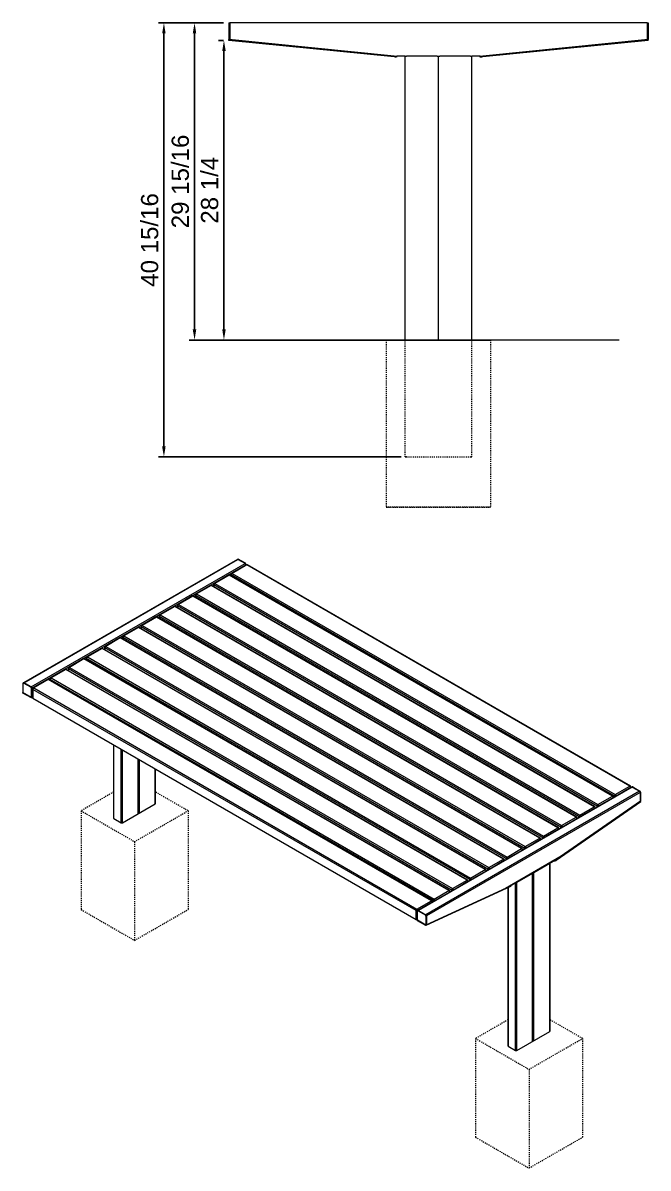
# Model space of a CAD drawing. Header units: inches. Extents: x -8 to 186, y -3 to 131.
# Drawn here: x 126.5 to 185.5, y 23.3 to 131.3 of the extents above; entities that cross this region are included whole.
import ezdxf

# ---------------------------------------------------------------- set-up
doc = ezdxf.new("R2010")
doc.units = ezdxf.units.IN
doc.linetypes.add('HIDDEN', pattern=[1.905, 1.27, -0.635])
for name, color, linetype, lineweight in [('ZANO_R', 7, 'Continuous', 0), ('ZANO_R_przerywana', 250, 'HIDDEN', 0), ('ZANO_W', 1, 'Continuous', 0)]:
    doc.layers.add(name, color=color, linetype=linetype, lineweight=lineweight)
doc.styles.get("Standard").update_dxf_attribs({"font": 'arial.ttf'})
doc.dimstyles.new('amerykanie', dxfattribs={"dimtxt": 50, "dimasz": 50, "dimexe": 0.5, "dimexo": 0.5, "dimgap": 1, "dimtad": 1, "dimdec": 0, "dimzin": 0, "dimlunit": 5, "dimtxsty": 'Standard', "dimcen": 0.09, "dimclrd": 1, "dimclre": 1, "dimclrt": 1, "dimazin": 0, "dimtfac": 1, "dimtdec": 0, "dimtmove": 0, "dimatfit": 3, "dimfxl": 1, "dimtzin": 0, "dimarcsym": 1})

# ---------------------------------------------------------------- blocks, each defined once
blk = doc.blocks.new('*D355')
at = {"layer": 'ZANO_W', "color": 1, "lineweight": -2}
for p, q in [((145.48, 129.7), (145.01, 129.7)), ((145.51, 128.7), (145.51, 102.43)), ((162.1, 101.43), (145.01, 101.43))]:
    blk.add_line(p, q, dxfattribs=at)
at = {"layer": 'ZANO_W', "color": 1}
for points in [[(145.68, 128.7), (145.35, 128.7), (145.51, 129.7)], [(145.35, 102.43), (145.68, 102.43), (145.51, 101.43)]]:
    blk.add_solid(points, dxfattribs=at)
at = {"layer": 'ZANO_W', "color": 1, "insert": (144.17, 115.56), "char_height": 1.625, "attachment_point": 5, "rotation": 90}
blk.add_mtext('28 1/4', dxfattribs=at)
blk = doc.blocks.new('*D356')
at = {"layer": 'ZANO_W', "color": 1, "lineweight": -2}
for p, q in [((145.48, 131.35), (142.24, 131.35)), ((142.74, 130.35), (142.74, 102.43)), ((160.33, 101.43), (142.24, 101.43))]:
    blk.add_line(p, q, dxfattribs=at)
at = {"layer": 'ZANO_W', "color": 1}
for points in [[(142.9, 130.35), (142.57, 130.35), (142.74, 131.35)], [(142.57, 102.43), (142.9, 102.43), (142.74, 101.43)]]:
    blk.add_solid(points, dxfattribs=at)
at = {"layer": 'ZANO_W', "color": 1, "insert": (141.4, 116.39), "char_height": 1.625, "attachment_point": 5, "rotation": 90}
blk.add_mtext('29 15/16', dxfattribs=at)
blk = doc.blocks.new('*D357')
at = {"layer": 'ZANO_W', "color": 1, "lineweight": -2}
for p, q in [((145.48, 131.35), (139.35, 131.35)), ((139.85, 130.35), (139.85, 91.4)), ((162.22, 90.4), (139.35, 90.4))]:
    blk.add_line(p, q, dxfattribs=at)
at = {"layer": 'ZANO_W', "color": 1}
for points in [[(140.01, 130.35), (139.68, 130.35), (139.85, 131.35)], [(139.68, 91.4), (140.01, 91.4), (139.85, 90.4)]]:
    blk.add_solid(points, dxfattribs=at)
at = {"layer": 'ZANO_W', "color": 1, "insert": (138.51, 110.87), "char_height": 1.625, "attachment_point": 5, "rotation": 90}
blk.add_mtext('40 15/16', dxfattribs=at)

msp = doc.modelspace()

# ---------------------------------------------------------------- linework, layer by layer
at = {"layer": 'ZANO_R'}
for p, q in [((145.98417, 131.34666), (145.98417, 131.22855)), ((145.98417, 131.34666), (146.06291, 131.34666)), ((145.98417, 131.22855), (145.98417, 129.78366)), ((146.06291, 131.34666), (146.06291, 131.22855)), ((185.43299, 131.34666), (146.06291, 131.34666)), ((146.06291, 131.22855), (146.06291, 129.78366)), ((146.06291, 131.22855), (146.06291, 129.77185)), ((185.43299, 131.34666), (185.43299, 131.22855)), ((185.43299, 131.34666), (185.51173, 131.34666)), ((185.43299, 131.22855), (185.43299, 129.78366)), ((185.43299, 131.22855), (185.43299, 129.77185)), ((185.51173, 131.34666), (185.51173, 131.22855)), ((185.51173, 131.22855), (185.51173, 129.78366)), ((145.97653, 129.70136), (145.98436, 129.77971)), ((161.56806, 128.14221), (145.97653, 129.70136)), ((145.98417, 129.77775), (145.98417, 129.78366)), ((145.98417, 129.78366), (146.06291, 129.78366)), ((161.57589, 128.22055), (145.98436, 129.77971)), ((146.06291, 129.77185), (160.62984, 128.31516)), ((185.51153, 129.77971), (169.92001, 128.22055)), ((185.51937, 129.70136), (169.92784, 128.14221)), ((170.86606, 128.31516), (185.43299, 129.77185)), ((185.43299, 129.78366), (185.51173, 129.78366)), ((185.51937, 129.70136), (185.51153, 129.77971)), ((185.51173, 129.78366), (185.51173, 129.77775)), ((161.81094, 128.19705), (161.80311, 128.1187)), ((162.59834, 128.19705), (161.81094, 128.19705)), ((162.59834, 101.42539), (162.59834, 128.19705)), ((162.59834, 128.19705), (162.71645, 128.19705)), ((165.62984, 128.19705), (162.71645, 128.19705)), ((165.62984, 128.19705), (165.74795, 128.19705)), ((165.74795, 101.42539), (165.74795, 128.19705)), ((165.74795, 128.19705), (165.86606, 128.19705)), ((168.77945, 128.19705), (165.86606, 128.19705)), ((168.77945, 128.19705), (168.89756, 128.19705)), ((169.68496, 128.19705), (168.89756, 128.19705)), ((168.89756, 101.42539), (168.89756, 128.19705)), ((169.69279, 128.1187), (169.68496, 128.19705)), ((182.79779, 101.42539), (143.70857, 101.42539)), ((160.82669, 101.42539), (170.66921, 101.42539)), ((170.66921, 101.42539), (160.82669, 101.42539)), ((162.59834, 101.42539), (162.71645, 101.42539)), ((162.71645, 101.42539), (162.59834, 101.42539)), ((162.71645, 101.42539), (168.77945, 101.42539)), ((168.77945, 101.42539), (168.89756, 101.42539)), ((168.89756, 101.42539), (168.77945, 101.42539)), ((146.77805, 80.74178), (126.61083, 69.09949)), ((126.6536, 69.09525), (146.82083, 80.73755)), ((127.33929, 68.69942), (147.50652, 80.34171)), ((127.39979, 68.59462), (147.56702, 80.23692)), ((147.60073, 80.21347), (146.22936, 79.42179)), ((147.65777, 80.20782), (146.2864, 79.41615)), ((146.81839, 80.76507), (146.77805, 80.74178)), ((146.86117, 80.76083), (146.82083, 80.73755)), ((147.50652, 80.34171), (146.82083, 80.73755)), ((147.54685, 80.36499), (146.86117, 80.76083)), ((147.54685, 80.36499), (147.50652, 80.34171)), ((147.60735, 80.2602), (147.56702, 80.23692)), ((147.56702, 80.19401), (147.56702, 80.23692)), ((147.60735, 80.21701), (147.60735, 80.2602)), ((183.79745, 59.34483), (147.65777, 80.20782)), ((183.85448, 59.35048), (147.71481, 80.21347)), ((145.95711, 79.26462), (144.58573, 78.47295)), ((146.01414, 79.25898), (144.64277, 78.4673)), ((182.15382, 58.39599), (146.01414, 79.25898)), ((182.21085, 58.40163), (146.07118, 79.26462)), ((146.17232, 79.32299), (146.17232, 79.20624)), ((182.34541, 58.41343), (146.20573, 79.27642)), ((146.20573, 79.27642), (146.20573, 79.18695)), ((146.2864, 79.41615), (182.42607, 58.55316)), ((144.24289, 78.27503), (142.87152, 77.48335)), ((144.29993, 78.26938), (142.92856, 77.4777)), ((180.4396, 57.40639), (144.29993, 78.26938)), ((180.49664, 57.41204), (144.35697, 78.27503)), ((144.52869, 78.37415), (144.52869, 78.1759)), ((180.70178, 57.46459), (144.5621, 78.32758)), ((144.5621, 78.32758), (144.5621, 78.15661)), ((144.64277, 78.4673), (180.78245, 57.60431)), ((142.52868, 77.28543), (141.1573, 76.49376)), ((142.58571, 77.27979), (141.21434, 76.48811)), ((178.72539, 56.4168), (142.58571, 77.27979)), ((178.78242, 56.42244), (142.64275, 77.28543)), ((142.81447, 77.38455), (142.81447, 77.1863)), ((178.98756, 56.47499), (142.84789, 77.33798)), ((142.84789, 77.33798), (142.84789, 77.16701)), ((142.92856, 77.4777), (179.06823, 56.61471)), ((140.81446, 76.29584), (139.44309, 75.50416)), ((140.8715, 76.29019), (139.50013, 75.49851)), ((177.01117, 55.4272), (140.8715, 76.29019)), ((177.06821, 55.43285), (140.92854, 76.29584)), ((141.10026, 76.39496), (141.10026, 76.19671)), ((177.27335, 55.4854), (141.13367, 76.34839)), ((141.13367, 76.34839), (141.13367, 76.17742)), ((141.21434, 76.48811), (177.35402, 55.62512)), ((139.10025, 75.30624), (137.72888, 74.51457)), ((139.15729, 75.3006), (137.78591, 74.50892)), ((175.29696, 54.43761), (139.15729, 75.3006)), ((175.354, 54.44325), (139.21432, 75.30624)), ((139.38604, 75.40536), (139.38604, 75.20711)), ((175.55913, 54.4958), (139.41946, 75.35879)), ((139.41946, 75.35879), (139.41946, 75.18782)), ((139.50013, 75.49851), (175.6398, 54.63552)), ((137.38603, 74.31665), (136.01466, 73.52497)), ((137.44307, 74.311), (136.0717, 73.51932)), ((136.0717, 73.51932), (172.21137, 52.65633)), ((173.58274, 53.44801), (137.44307, 74.311)), ((173.63978, 53.45366), (137.50011, 74.31665)), ((137.67183, 74.41577), (137.67183, 74.21752)), ((173.84492, 53.50621), (137.70524, 74.3692)), ((137.70524, 74.3692), (137.70524, 74.19823)), ((137.78591, 74.50892), (173.92559, 53.64593)), ((134.2434, 72.43658), (134.2434, 72.23833)), ((170.41649, 51.52702), (134.27682, 72.39001)), ((134.27682, 72.39001), (134.27682, 72.21904)), ((135.67182, 73.32705), (134.30045, 72.53538)), ((135.72886, 73.32141), (134.35748, 72.52973)), ((134.35748, 72.52973), (170.49716, 51.66674)), ((171.86853, 52.45842), (135.72886, 73.32141)), ((171.92557, 52.46406), (135.78589, 73.32705)), ((135.95762, 73.42617), (135.95762, 73.22792)), ((172.1307, 52.51661), (135.99103, 73.3796)), ((135.99103, 73.3796), (135.99103, 73.20863)), ((132.24339, 71.34786), (130.87202, 70.55619)), ((132.30043, 71.34222), (130.92906, 70.55054)), ((168.4401, 50.47923), (132.30043, 71.34222)), ((168.49714, 50.48487), (132.35746, 71.34786)), ((132.52919, 71.44698), (132.52919, 71.24873)), ((168.70227, 50.53742), (132.5626, 71.40041)), ((132.5626, 71.40041), (132.5626, 71.22944)), ((133.9576, 72.33746), (132.58623, 71.54578)), ((134.01464, 72.33181), (132.64327, 71.54013)), ((132.64327, 71.54013), (168.78294, 50.67715)), ((170.15432, 51.46882), (134.01464, 72.33181)), ((170.21135, 51.47447), (134.07168, 72.33746)), ((130.52918, 70.35827), (129.1578, 69.56659)), ((130.58621, 70.35262), (129.21484, 69.56094)), ((166.72589, 49.48963), (130.58621, 70.35262)), ((166.78292, 49.49528), (130.64325, 70.35827)), ((130.81497, 70.45739), (130.81497, 70.25914)), ((166.98806, 49.54783), (130.84839, 70.41082)), ((130.84839, 70.41082), (130.84839, 70.23985)), ((130.92906, 70.55054), (167.06873, 49.68755)), ((128.88555, 69.40942), (127.51417, 68.61775)), ((128.94258, 69.40377), (127.57121, 68.6121)), ((165.08226, 48.54078), (128.94258, 69.40377)), ((165.13929, 48.54643), (128.99962, 69.40942)), ((129.10076, 69.46779), (129.10076, 69.35104)), ((165.27385, 48.55823), (129.13417, 69.42122)), ((129.13417, 69.42122), (129.13417, 69.33175)), ((129.21484, 69.56094), (165.35452, 48.69796)), ((126.54885, 68.1314), (126.55287, 68.18006)), ((127.35554, 67.66571), (126.54885, 68.1314)), ((126.55277, 69.03703), (126.55277, 68.18235)), ((126.55277, 68.18235), (127.35946, 67.71666)), ((126.55287, 68.18006), (126.55501, 68.18105)), ((127.35956, 67.71437), (126.55287, 68.18006)), ((126.61083, 69.09949), (126.57049, 69.0762)), ((126.6536, 69.09525), (126.61327, 69.07197)), ((127.29895, 68.67613), (126.61327, 69.07197)), ((127.33929, 68.69942), (126.6536, 69.09525)), ((127.33929, 68.69942), (127.29895, 68.67613)), ((127.39979, 68.59462), (127.35946, 68.57134)), ((127.35946, 67.71666), (127.35946, 68.57134)), ((127.39979, 67.73994), (127.39979, 68.59462)), ((127.39979, 67.73295), (127.39979, 68.59462)), ((127.45713, 68.51895), (127.45713, 67.68056)), ((163.63022, 47.60939), (127.49054, 68.47238)), ((127.49054, 68.47238), (127.49054, 67.63399)), ((127.57121, 68.6121), (163.71089, 47.74911)), ((127.35554, 67.66571), (127.35956, 67.71437)), ((127.45713, 67.71262), (127.35554, 67.66571)), ((127.39979, 67.73994), (127.35946, 67.71666)), ((127.45713, 67.75943), (127.35956, 67.71437)), ((127.39979, 67.73295), (127.39374, 67.73645)), ((127.45713, 67.75943), (127.39979, 67.73295)), ((127.49054, 67.63399), (163.63022, 46.771)), ((135.09878, 63.24185), (135.09878, 56.32078)), ((135.12384, 56.28586), (135.12384, 63.22739)), ((135.80952, 55.89002), (135.80952, 62.83155)), ((135.93053, 55.89002), (135.93053, 62.76169)), ((137.4229, 56.75155), (137.4229, 61.90016)), ((137.44796, 56.76601), (137.44796, 61.8857)), ((137.54391, 56.8214), (137.54391, 61.83031)), ((139.03628, 57.68293), (139.03628, 60.96878)), ((139.06134, 57.71786), (139.06134, 60.95431)), ((183.98659, 59.26175), (163.81936, 47.61946)), ((184.02937, 59.25752), (163.86214, 47.61522)), ((184.71506, 58.86168), (164.54783, 47.21938)), ((184.77556, 58.75689), (164.60833, 47.11459)), ((180.78245, 57.60431), (182.15382, 58.39599)), ((182.34541, 58.31431), (182.34541, 58.41343)), ((182.42607, 58.55316), (183.79745, 59.34483)), ((183.87812, 59.20511), (182.50674, 58.41343)), ((182.50674, 58.41343), (182.50674, 58.40745)), ((183.87812, 59.19913), (183.87812, 59.20511)), ((183.91153, 59.21842), (183.91153, 59.25168)), ((184.02693, 59.28504), (183.98659, 59.26175)), ((184.02937, 59.25752), (184.0697, 59.2808)), ((184.02937, 59.25752), (184.71506, 58.86168)), ((184.0697, 59.2808), (184.75539, 58.88496)), ((184.71506, 58.86168), (184.75539, 58.88496)), ((184.77556, 58.75689), (184.81589, 58.78017)), ((184.77556, 58.75689), (184.77556, 57.9022)), ((184.77556, 58.75689), (184.77556, 57.89522)), ((184.81589, 58.78017), (184.81589, 57.92549)), ((135.93053, 55.89002), (139.03628, 57.68293)), ((184.81579, 57.92309), (176.82907, 52.39017)), ((184.8198, 57.87906), (176.83308, 52.34615)), ((177.31368, 52.7259), (184.77556, 57.89522)), ((179.06823, 56.61471), (180.4396, 57.40639)), ((180.52027, 57.26667), (179.1489, 56.47499)), ((180.52027, 57.26069), (180.52027, 57.26667)), ((180.55369, 57.27998), (180.55369, 57.31324)), ((180.70178, 57.36547), (180.70178, 57.46459)), ((182.23449, 58.25626), (180.86311, 57.46459)), ((180.86311, 57.46459), (180.86311, 57.45861)), ((182.23449, 58.25028), (182.23449, 58.25626)), ((182.2679, 58.26957), (182.2679, 58.30283)), ((184.77556, 57.9022), (184.81589, 57.92549)), ((184.81376, 57.92426), (184.81579, 57.92309)), ((184.8198, 57.87906), (184.81579, 57.92309)), ((135.12384, 56.28586), (135.80952, 55.89002)), ((177.35402, 55.62512), (178.72539, 56.4168)), ((178.80606, 56.27707), (177.43469, 55.4854)), ((178.80606, 56.27109), (178.80606, 56.27707)), ((178.83947, 56.29038), (178.83947, 56.32364)), ((178.98756, 56.37587), (178.98756, 56.47499)), ((179.1489, 56.47499), (179.1489, 56.46901)), ((175.6398, 54.63552), (177.01117, 55.4272)), ((177.09184, 55.28748), (175.72047, 54.4958)), ((177.09184, 55.2815), (177.09184, 55.28748)), ((177.12526, 55.30079), (177.12526, 55.33405)), ((177.27335, 55.38628), (177.27335, 55.4854)), ((177.43469, 55.4854), (177.43469, 55.47942)), ((173.92559, 53.64593), (175.29696, 54.43761)), ((175.37763, 54.29788), (174.00626, 53.50621)), ((175.37763, 54.2919), (175.37763, 54.29788)), ((175.41104, 54.31119), (175.41104, 54.34445)), ((175.55913, 54.39668), (175.55913, 54.4958)), ((175.72047, 54.4958), (175.72047, 54.48982)), ((172.21137, 52.65633), (173.58274, 53.44801)), ((173.66341, 53.30829), (172.29204, 52.51661)), ((173.66341, 53.30231), (173.66341, 53.30829)), ((173.69683, 53.3216), (173.69683, 53.35486)), ((173.84492, 53.40709), (173.84492, 53.50621)), ((174.00626, 53.50621), (174.00626, 53.50023)), ((170.49716, 51.66674), (171.86853, 52.45842)), ((171.9492, 52.31869), (170.57783, 51.52702)), ((171.9492, 52.31271), (171.9492, 52.31869)), ((171.98261, 52.332), (171.98261, 52.36526)), ((177.31368, 52.7259), (172.0702, 49.6989)), ((172.1307, 52.41749), (172.1307, 52.51661)), ((172.29204, 52.51661), (172.29204, 52.51063)), ((172.48032, 49.90672), (176.86811, 52.43973)), ((176.24482, 52.03899), (174.75244, 51.17746)), ((176.24482, 36.2029), (176.24482, 52.03899)), ((176.26988, 36.23783), (176.26988, 52.07392)), ((176.82907, 52.39017), (176.83308, 52.34615)), ((168.78294, 50.67715), (170.15432, 51.46882)), ((170.23498, 51.3291), (168.86361, 50.53742)), ((170.23498, 51.32312), (170.23498, 51.3291)), ((170.2684, 51.34241), (170.2684, 51.37567)), ((170.41649, 51.4279), (170.41649, 51.52702)), ((170.57783, 51.52702), (170.57783, 51.52104)), ((174.63144, 51.10761), (173.13906, 50.24608)), ((174.63144, 35.27152), (174.63144, 51.10761)), ((174.6565, 35.28598), (174.6565, 51.14253)), ((174.75244, 35.34137), (174.75244, 51.17746)), ((172.5508, 49.87404), (164.56408, 46.18568)), ((172.55482, 49.9227), (164.56809, 46.23434)), ((164.60833, 46.25292), (172.0702, 49.6989)), ((167.06873, 49.68755), (168.4401, 50.47923)), ((168.52077, 50.3395), (167.1494, 49.54783)), ((168.52077, 50.33352), (168.52077, 50.3395)), ((168.55418, 50.35281), (168.55418, 50.38607)), ((168.70227, 50.4383), (168.70227, 50.53742)), ((168.86361, 50.53742), (168.86361, 50.53144)), ((172.30731, 49.76159), (172.30731, 34.84075)), ((172.33238, 34.80582), (172.33238, 49.77317)), ((172.5508, 49.87404), (172.55482, 49.9227)), ((172.60034, 49.92983), (172.60434, 49.97831)), ((173.01806, 34.40999), (173.01806, 50.21715)), ((173.13906, 34.40999), (173.13906, 50.24608)), ((165.35452, 48.69796), (166.72589, 49.48963)), ((166.80656, 49.34991), (165.43518, 48.55823)), ((166.80656, 49.34393), (166.80656, 49.34991)), ((166.83997, 49.36322), (166.83997, 49.39648)), ((166.98806, 49.44871), (166.98806, 49.54783)), ((167.1494, 49.54783), (167.1494, 49.54185)), ((163.63022, 46.771), (163.63022, 47.60939)), ((163.71089, 47.74911), (165.08226, 48.54078)), ((163.7613, 46.70232), (163.7613, 47.557)), ((163.81936, 47.61946), (163.77903, 47.59617)), ((165.16293, 48.40106), (163.79155, 47.60939)), ((163.79155, 47.60939), (163.79155, 47.6034)), ((163.8218, 47.59194), (163.86214, 47.61522)), ((163.8218, 47.59194), (164.50749, 47.1961)), ((163.86214, 47.61522), (164.54783, 47.21938)), ((165.16293, 48.39508), (165.16293, 48.40106)), ((165.19634, 48.41437), (165.19634, 48.44763)), ((165.27385, 48.45911), (165.27385, 48.55823)), ((165.43518, 48.55823), (165.43518, 48.55225)), ((163.75739, 46.65137), (163.7614, 46.70003)), ((164.56408, 46.18568), (163.75739, 46.65137)), ((164.56799, 46.23662), (163.7613, 46.70232)), ((163.7614, 46.70003), (163.76355, 46.70102)), ((164.56809, 46.23434), (163.7614, 46.70003)), ((164.50749, 47.1961), (164.54783, 47.21938)), ((164.56799, 47.09131), (164.60833, 47.11459)), ((164.56799, 47.09131), (164.56799, 46.23662)), ((164.60833, 47.11459), (164.60833, 46.25991)), ((164.60833, 47.11459), (164.60833, 46.25292)), ((164.56408, 46.18568), (164.56809, 46.23434)), ((164.56799, 46.23662), (164.60833, 46.25991)), ((164.60228, 46.25642), (164.60833, 46.25292)), ((173.13906, 34.40999), (176.24482, 36.2029)), ((172.33238, 34.80582), (173.01806, 34.40999))]:
    msp.add_line(p, q, dxfattribs=at)
at = {"layer": 'ZANO_R', "flags": 128}
for points in [[(161.80311, 128.1187), (161.79859, 128.11915), (161.78521, 128.12049), (161.76349, 128.12266), (161.73426, 128.12558), (161.69864, 128.12915), (161.65801, 128.13321), (161.61391, 128.13762), (161.56806, 128.14221)], [(161.57589, 128.22055), (161.62175, 128.21597), (161.66584, 128.21156), (161.70648, 128.2075), (161.7421, 128.20393), (161.75377, 128.20277)], [(161.75377, 128.20277), (161.78133, 128.20001), (161.80351, 128.19779), (161.81094, 128.19705)], [(169.68496, 128.19705), (169.69238, 128.19779), (169.71457, 128.20001), (169.74213, 128.20277)], [(169.92784, 128.14221), (169.88198, 128.13762), (169.83789, 128.13321), (169.79725, 128.12915), (169.76164, 128.12558), (169.73241, 128.12266), (169.71068, 128.12049), (169.69731, 128.11915), (169.69279, 128.1187)], [(169.74213, 128.20277), (169.7538, 128.20393), (169.78942, 128.2075), (169.83006, 128.21156), (169.87415, 128.21597), (169.92001, 128.22055)]]:
    msp.add_lwpolyline(points, dxfattribs=at)
at = {"layer": 'ZANO_R'}
for centre, radius, start, end in [((146.79577, 80.70256), 0.04303, 54.3827325, 114.308614), ((146.8361, 80.72585), 0.04303, 54.3827325, 114.308614), ((147.43566, 80.23094), 0.13149, 2.6057055, 57.3946233), ((147.476, 80.25422), 0.13149, 2.6057055, 57.3946233), ((147.65777, 80.11467), 0.11408, 60.0026883, 119.9973117), ((147.62435, 80.16117), 0.05739, 54.3834031, 114.304275), ((147.69119, 80.16117), 0.05738, 65.6939129, 125.6172653), ((146.01414, 79.16582), 0.11408, 60.0026883, 119.9973117), ((145.98072, 79.21232), 0.05739, 54.3834031, 114.304275), ((146.04756, 79.21233), 0.05738, 65.6939129, 125.6172653), ((146.2864, 79.32299), 0.11408, 119.9973117, 180), ((146.22941, 79.32869), 0.05738, 185.6973869, 245.6243843), ((146.38087, 79.26846), 0.17532, 122.6051461, 177.3948538), ((146.25298, 79.3695), 0.05739, 54.3834031, 114.304275), ((144.29993, 78.17623), 0.11408, 60.0026883, 119.9973117), ((144.26651, 78.22273), 0.05739, 54.3834031, 114.304275), ((144.33335, 78.22273), 0.05738, 65.6939129, 125.6172653), ((144.64277, 78.37415), 0.11408, 119.9973117, 180), ((144.58578, 78.37984), 0.05738, 185.6951407, 245.6266305), ((144.73724, 78.31961), 0.17532, 122.6050332, 177.3949666), ((144.60935, 78.42065), 0.05739, 54.3834031, 114.304275), ((142.58571, 77.18663), 0.11408, 60.0026883, 119.9973117), ((142.5523, 77.23313), 0.05739, 54.3834031, 114.304275), ((142.61913, 77.23314), 0.05738, 65.693997, 125.6174671), ((142.92856, 77.38455), 0.11408, 119.9973117, 180), ((142.87157, 77.39025), 0.05738, 185.6961244, 245.6249565), ((143.02303, 77.33001), 0.17532, 122.6051873, 177.3946894), ((142.89514, 77.43105), 0.05739, 54.3834031, 114.304275), ((140.8715, 76.19704), 0.11408, 60.0026883, 119.9973117), ((140.83808, 76.24354), 0.05739, 54.3834031, 114.304275), ((140.90492, 76.24354), 0.05738, 65.6944213, 125.6170429), ((141.21434, 76.39496), 0.11408, 119.9973117, 180), ((141.15736, 76.40065), 0.05738, 185.6965976, 245.6244833), ((141.30881, 76.34042), 0.17532, 122.6052523, 177.3945627), ((141.18092, 76.44146), 0.05739, 54.3834031, 114.304275), ((139.15728, 75.20744), 0.11408, 60.0026883, 119.9973117), ((139.12387, 75.25394), 0.05739, 54.3834031, 114.304275), ((139.1907, 75.25395), 0.05738, 65.6943378, 125.6171621), ((139.50013, 75.40536), 0.11408, 119.9973117, 180), ((139.44314, 75.41106), 0.05738, 185.6966151, 245.6245521), ((139.5946, 75.35082), 0.17532, 122.6052025, 177.3946125), ((139.46671, 75.45186), 0.05739, 54.3834031, 114.304275), ((136.0717, 73.42617), 0.11408, 119.9973117, 180), ((136.16617, 73.37163), 0.17532, 122.6052437, 177.3946329), ((136.03828, 73.47267), 0.05739, 54.3834031, 114.304275), ((137.44307, 74.21785), 0.11408, 60.0026883, 119.9973117), ((137.40965, 74.26435), 0.05739, 54.3834031, 114.304275), ((137.47649, 74.26435), 0.05738, 65.6941405, 125.6173237), ((137.78591, 74.41577), 0.11408, 119.9973117, 180), ((137.72893, 74.42146), 0.05738, 185.6966673, 245.6247587), ((137.88039, 74.36123), 0.17532, 122.6051425, 177.3947033), ((137.75249, 74.46227), 0.05739, 54.3834031, 114.304275), ((134.35748, 72.43658), 0.11408, 119.9973117, 180), ((134.3005, 72.44227), 0.05738, 185.6970709, 245.62401), ((134.45196, 72.38204), 0.17532, 122.6052609, 177.3944924), ((134.32407, 72.48308), 0.05739, 54.3834031, 114.304275), ((135.72886, 73.22825), 0.11408, 60.0026883, 119.9973117), ((135.69544, 73.27476), 0.05739, 54.3834031, 114.304275), ((135.76227, 73.27476), 0.05738, 65.6947021, 125.616762), ((136.01471, 73.43187), 0.05738, 185.6961244, 245.6249565), ((132.30043, 71.24906), 0.11408, 60.0026883, 119.9973117), ((132.26701, 71.29557), 0.05739, 54.3834031, 114.304275), ((132.33385, 71.29557), 0.05738, 65.6939129, 125.6172653), ((132.64327, 71.44698), 0.11408, 119.9973117, 180), ((132.58628, 71.45268), 0.05738, 185.6958941, 245.6244964), ((132.73774, 71.39244), 0.17532, 122.6053413, 177.3944121), ((132.60985, 71.49348), 0.05739, 54.3834031, 114.304275), ((134.01464, 72.23866), 0.11408, 60.0026883, 119.9973117), ((133.98122, 72.28516), 0.05739, 54.3834031, 114.304275), ((134.04806, 72.28516), 0.05738, 65.6941405, 125.6173237), ((130.58621, 70.25947), 0.11408, 60.0026883, 119.9973117), ((130.55279, 70.30597), 0.05739, 54.3834031, 114.304275), ((130.61963, 70.30597), 0.05738, 65.694368, 125.6173821), ((130.92906, 70.45739), 0.11408, 119.9973117, 180), ((130.87207, 70.46308), 0.05738, 185.6973869, 245.6243843), ((131.02353, 70.40285), 0.17532, 122.6051461, 177.3948538), ((130.89564, 70.50389), 0.05739, 54.3834031, 114.304275), ((128.94258, 69.31062), 0.11408, 60.0026883, 119.9973117), ((128.90917, 69.35712), 0.05739, 54.3834031, 114.304275), ((128.976, 69.35713), 0.05738, 65.693626, 125.6175522), ((129.21484, 69.46779), 0.11408, 119.9973117, 180), ((129.15785, 69.47349), 0.05738, 185.6958941, 245.6244964), ((129.30931, 69.41325), 0.17532, 122.6053413, 177.3944121), ((129.18142, 69.51429), 0.05739, 54.3834031, 114.304275), ((126.58965, 69.04302), 0.03736, 50.7953086, 189.2184006), ((126.62854, 69.06027), 0.04303, 54.3827325, 114.308614), ((127.2281, 68.56536), 0.13149, 2.6057055, 57.3946233), ((127.26843, 68.58865), 0.13149, 2.6057055, 57.3946233), ((127.57121, 68.51894), 0.11408, 119.9973117, 180), ((127.51423, 68.52464), 0.05738, 185.697969, 245.6224216), ((127.66569, 68.4644), 0.17533, 122.6057513, 177.3940021), ((127.53779, 68.56545), 0.05739, 54.3834031, 114.304275), ((127.51423, 67.68626), 0.05738, 185.697969, 245.6224216), ((182.18723, 58.34934), 0.05738, 65.6939129, 125.6172653), ((182.05934, 58.24829), 0.17533, 2.6059979, 57.3942487), ((182.15382, 58.30283), 0.11408, 0, 60.0026883), ((182.52054, 58.40547), 0.17532, 122.6051461, 177.3948538), ((182.42607, 58.56913), 0.17535, 242.6099451, 297.3898084), ((182.3316, 58.40546), 0.17533, 2.6059979, 57.3942487), ((183.83086, 59.29819), 0.05738, 65.6939129, 125.6172653), ((183.70297, 59.19714), 0.17533, 2.6059979, 57.3942487), ((183.79745, 59.25168), 0.11408, 0, 60.0026883), ((183.85443, 59.25737), 0.05738, 294.3769103, 354.3038429), ((184.00431, 59.22253), 0.04304, 54.3832962, 114.3065252), ((184.04464, 59.24581), 0.04304, 54.3832962, 114.3065252), ((184.6442, 58.75091), 0.13149, 2.6049563, 57.3947152), ((184.68454, 58.77419), 0.13149, 2.6049563, 57.3947152), ((139.01852, 57.72213), 0.04304, 294.3775533, 354.303057), ((180.47302, 57.35974), 0.05738, 65.6939129, 125.6172653), ((180.34513, 57.2587), 0.17533, 2.6059979, 57.3942487), ((180.4396, 57.31324), 0.11408, 0, 60.0026883), ((180.49659, 57.31893), 0.05738, 294.3769103, 354.3038429), ((180.87692, 57.45662), 0.17532, 122.6050332, 177.3949666), ((180.78245, 57.62028), 0.17535, 242.6098323, 297.3899213), ((180.68797, 57.45662), 0.17533, 2.6059979, 57.3942487), ((182.2108, 58.30853), 0.05738, 294.3769103, 354.3038429), ((135.1416, 56.32506), 0.04304, 185.699914, 245.6206344), ((178.75881, 56.37015), 0.05738, 65.693997, 125.6174671), ((178.63091, 56.2691), 0.17533, 2.6059979, 57.3942487), ((178.72539, 56.32364), 0.11408, 0, 60.0026883), ((178.78237, 56.32934), 0.05738, 294.3767085, 354.3037588), ((179.1627, 56.46702), 0.17532, 122.6051873, 177.3946894), ((179.06823, 56.63069), 0.17535, 242.6101095, 297.3897673), ((178.97376, 56.46702), 0.17533, 2.6059979, 57.3942487), ((135.87003, 56.00679), 0.13151, 242.6099403, 297.3898954), ((177.04459, 55.38055), 0.05738, 65.6944213, 125.6170429), ((176.9167, 55.27951), 0.17533, 2.6059979, 57.3942487), ((177.01117, 55.33405), 0.11408, 0, 60.0026883), ((177.06816, 55.33974), 0.05738, 294.3769088, 354.3037015), ((177.44849, 55.47743), 0.17532, 122.6052523, 177.3945627), ((177.35402, 55.64109), 0.17535, 242.6102362, 297.3897022), ((177.25954, 55.47743), 0.17533, 2.6059979, 57.3942487), ((175.33038, 54.39096), 0.05738, 65.6943378, 125.6171621), ((175.20248, 54.28991), 0.17533, 2.6059979, 57.3942487), ((175.29696, 54.34445), 0.11408, 0, 60.0026883), ((175.35395, 54.35015), 0.05738, 294.3767616, 354.3038308), ((175.73427, 54.48783), 0.17532, 122.6052025, 177.3946125), ((175.6398, 54.6515), 0.17535, 242.6101864, 297.389752), ((175.54533, 54.48783), 0.17533, 2.6059979, 57.3942487), ((173.61616, 53.40136), 0.05738, 65.6941405, 125.6173237), ((173.48827, 53.30032), 0.17533, 2.6059979, 57.3942487), ((173.58274, 53.35486), 0.11408, 0, 60.0026883), ((173.63973, 53.36055), 0.05738, 294.3766281, 354.3039822), ((174.02006, 53.49824), 0.17532, 122.6051425, 177.3947033), ((173.92559, 53.6619), 0.17535, 242.6100955, 297.3898121), ((173.83111, 53.49824), 0.17533, 2.6059979, 57.3942487), ((171.90195, 52.41177), 0.05738, 65.6947021, 125.616762), ((171.77406, 52.31072), 0.17533, 2.6059979, 57.3942487), ((171.86853, 52.36526), 0.11408, 0, 60.0026883), ((171.92552, 52.37096), 0.05738, 294.3769657, 354.3037876), ((172.30584, 52.50864), 0.17532, 122.6052437, 177.3946329), ((172.21137, 52.67231), 0.17535, 242.6101659, 297.3897108), ((172.1169, 52.50864), 0.17533, 2.6059979, 57.3942487), ((176.23203, 52.07361), 0.0369, 290.279852, 28.5497755), ((176.69876, 52.55574), 0.24894, 258.0447163, 302.6549475), ((176.6996, 52.58827), 0.23665, 274.1019496, 303.1666893), ((170.18773, 51.42217), 0.05738, 65.6941405, 125.6173237), ((170.05984, 51.32113), 0.17533, 2.6059979, 57.3942487), ((170.15432, 51.37567), 0.11408, 0, 60.0026883), ((170.2113, 51.38136), 0.05738, 294.3768519, 354.3036154), ((170.59163, 51.51905), 0.17532, 122.6052609, 177.3944924), ((170.49716, 51.68271), 0.17535, 242.6103064, 297.3896936), ((170.40268, 51.51905), 0.17533, 2.6059979, 57.3942487), ((174.61865, 51.14222), 0.0369, 290.279694, 28.5500465), ((174.69176, 51.29503), 0.13231, 256.969186, 297.2995657), ((168.47352, 50.43258), 0.05738, 65.6939129, 125.6172653), ((168.34563, 50.33153), 0.17533, 2.6059979, 57.3942487), ((168.4401, 50.38607), 0.11408, 0, 60.0026883), ((168.49709, 50.39177), 0.05738, 294.3769103, 354.3038429), ((168.87742, 50.52945), 0.17532, 122.6053413, 177.3944121), ((168.78294, 50.69312), 0.17535, 242.6103868, 297.3896132), ((168.68847, 50.52945), 0.17533, 2.6059979, 57.3942487), ((172.52811, 49.94409), 0.07363, 287.9527864, 348.8339694), ((172.53212, 49.99275), 0.07363, 287.9540829, 348.8333807), ((173.07838, 50.36365), 0.13231, 256.9694543, 297.299382), ((165.44899, 48.55026), 0.17532, 122.6053413, 177.3944121), ((165.26004, 48.55026), 0.17533, 2.6059979, 57.3942487), ((166.7593, 49.44298), 0.05738, 65.694368, 125.6173821), ((166.63141, 49.34194), 0.17533, 2.6059979, 57.3942487), ((166.72589, 49.39648), 0.11408, 0, 60.0026883), ((166.78287, 49.40217), 0.05738, 294.375898, 354.3048553), ((167.1632, 49.53986), 0.17532, 122.6051461, 177.3948538), ((167.06873, 49.70352), 0.17535, 242.6099451, 297.3898084), ((166.97425, 49.53986), 0.17533, 2.6059979, 57.3942487), ((163.80536, 47.60141), 0.17533, 122.6057513, 177.3940021), ((163.71089, 47.76508), 0.17536, 242.6107967, 297.3892033), ((163.61641, 47.60141), 0.17533, 2.6059979, 57.3942487), ((163.79819, 47.56298), 0.03737, 50.7957502, 189.2159874), ((163.83708, 47.58024), 0.04304, 54.3832962, 114.3065252), ((165.11568, 48.49414), 0.05738, 65.693626, 125.6175522), ((164.98778, 48.39309), 0.17533, 2.6059979, 57.3942487), ((165.08226, 48.44763), 0.11408, 0, 60.0026883), ((165.13924, 48.45333), 0.05738, 294.3766234, 354.3041299), ((165.35452, 48.71393), 0.17535, 242.6103868, 297.3896132), ((163.71135, 46.92817), 0.17687, 242.6940807, 286.4041333), ((164.43664, 47.08533), 0.13149, 2.6049563, 57.3947152), ((164.47697, 47.10862), 0.13149, 2.6049563, 57.3947152), ((176.22706, 36.24209), 0.04303, 294.3720197, 354.3085906), ((172.35014, 34.84502), 0.04304, 185.698089, 245.6224595), ((173.07856, 34.52675), 0.13151, 242.6098483, 297.3906446)]:
    msp.add_arc(centre, radius, start, end, dxfattribs=at)
for centre, major_axis, ratio, start_param, end_param in [((177.25318, 52.76082), (0.60698, 0.41736), 0.085676923, 3.967735003, 4.75321443), ((172.0097, 49.73383), (0.60758, 0.27676), 0.08533043, 4.77320728, 5.558686707)]:
    msp.add_ellipse(centre, major_axis=major_axis, ratio=ratio, start_param=start_param, end_param=end_param, dxfattribs=at)
at = {"layer": 'ZANO_R_przerywana', "ltscale": 0.05}
for p, q in [((160.82669, 101.42539), (160.82669, 85.67736)), ((160.82669, 101.42539), (160.82669, 85.67736)), ((162.59834, 90.40177), (162.59834, 101.42539)), ((168.89756, 90.40177), (168.89756, 101.42539)), ((170.66921, 101.42539), (170.66921, 85.67736)), ((170.66921, 101.42539), (170.66921, 85.67736)), ((162.59834, 90.40177), (162.71645, 90.40177)), ((162.71645, 90.40177), (162.59834, 90.40177)), ((162.71645, 90.40177), (168.77945, 90.40177)), ((168.77945, 90.40177), (168.89756, 90.40177)), ((168.89756, 90.40177), (168.77945, 90.40177)), ((160.82669, 85.67736), (170.66921, 85.67736)), ((170.66921, 85.67736), (160.82669, 85.67736)), ((135.09878, 58.78612), (132.03825, 57.01932)), ((142.12187, 57.01932), (139.06134, 58.78612)), ((132.03825, 57.01932), (137.08006, 54.10875)), ((132.03825, 57.01932), (132.03825, 47.70397)), ((137.08006, 54.10875), (142.12187, 57.01932)), ((142.12187, 57.01932), (142.12187, 47.70397)), ((137.08006, 54.10875), (137.08006, 44.7934)), ((132.03825, 47.70397), (137.08006, 44.7934)), ((137.08006, 44.7934), (142.12187, 47.70397)), ((172.30732, 37.30609), (169.24679, 35.53929)), ((179.3304, 35.53929), (176.26988, 37.30609)), ((169.24679, 35.53929), (169.24679, 26.22394)), ((169.24679, 35.53929), (174.2886, 32.62871)), ((174.2886, 32.62871), (179.3304, 35.53929)), ((179.3304, 35.53929), (179.3304, 26.22394)), ((174.2886, 32.62871), (174.2886, 23.31337)), ((169.24679, 26.22394), (174.2886, 23.31337)), ((174.2886, 23.31337), (179.3304, 26.22394))]:
    msp.add_line(p, q, dxfattribs=at)

# ---------------------------------------------------------------- dimensions: what is measured, and where the dimension line sits
at = {"layer": 'ZANO_W'}
for base, p1, p2, picture, middle in [((139.8459, 90.40177), (145.98417, 131.34666), (162.71645, 90.40177), '*D357', (138.50569, 110.87421)), ((142.73635, 101.42539), (145.98417, 131.34666), (160.82669, 101.42539), '*D356', (141.39614, 116.38603)), ((145.51378, 101.42539), (145.97653, 129.70136), (162.59834, 101.42539), '*D355', (144.17357, 115.56338))]:
    dim = msp.add_linear_dim(base=base, p1=p1, p2=p2, angle=90, dimstyle='amerykanie', override={"dimtxt": 1.625, "dimasz": 1, "dimgap": 0.5, "dimdec": 4, "dimaunit": 1, "dimadec": 1, "dimtdec": 4, "dimtmove": 1, "dimfrac": 2}, dxfattribs=at)
    dim.commit()
    dim.dimension.update_dxf_attribs({"geometry": picture, "text_midpoint": middle})

doc.saveas('drawing.dxf')
